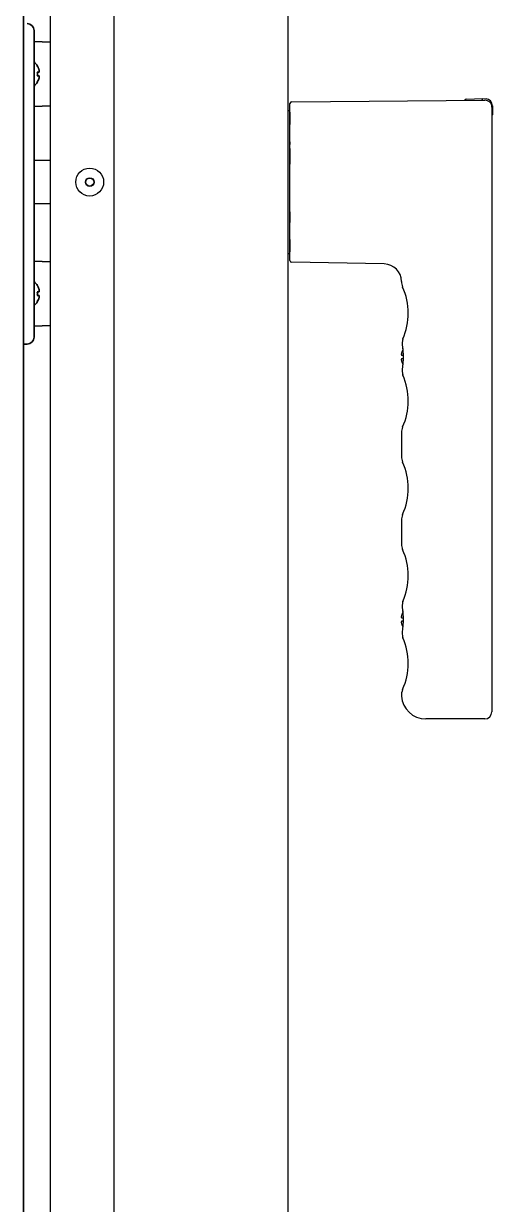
# Model space of a CAD drawing. Extents: x 5987 to 10491, y -672 to 3708.
# Drawn here: x 10356.3 to 10490.9, y 1609.6 to 1948.3 of the extents above; entities that cross this region are included whole.
import ezdxf

# ---------------------------------------------------------------- set-up
doc = ezdxf.new("R2010")
doc.units = 0
doc.header["$LTSCALE"] = 5
doc.layers.add('1', color=7, linetype='CONTINUOUS', true_color=0xffffff)
doc.layers.add('GEOM', color=7, linetype='CONTINUOUS')

msp = doc.modelspace()

# ---------------------------------------------------------------- linework, layer by layer
at = {"layer": '1', "color": 7, "linetype": 'Continuous', "lineweight": 35}
for p, q in [((10356.27, 2350.99), (10356.27, 1373.93)), ((10359.27, 1946.29), (10359.27, 1941.29)), ((10363.87, 1942.96), (10359.27, 1943.16)), ((10359.27, 1941.29), (10359.27, 1863.36)), ((10360.22, 1936.13), (10360.25, 1936.13)), ((10360.25, 1931.53), (10360.22, 1931.53)), ((10359.27, 1924.49), (10363.87, 1924.69)), ((10363.87, 1879.96), (10359.27, 1880.16)), ((10360.22, 1873.13), (10360.25, 1873.13)), ((10360.25, 1868.53), (10360.22, 1868.53)), ((10359.27, 1863.36), (10359.27, 1858.36)), ((10359.27, 1861.49), (10363.87, 1861.69)), ((10357.34, 1856.36), (10356.27, 1856.33))]:
    msp.add_line(p, q, dxfattribs=at)
for centre, radius, start, end in [((10357.27, 1946.29), 2, 0, 88), ((10356.15, 1933.63), 4.8, 31.3459, 49.4581), ((10356.47, 1933.83), 3.78, 0.0035, 7.6041), ((10356.15, 1934.03), 4.8, 310.5418, 328.6074), ((10356.47, 1933.83), 3.78, 352.3959, 359.9965), ((10356.15, 1870.63), 4.8, 31.3459, 49.4581), ((10356.47, 1870.83), 3.78, 0.0035, 7.6041), ((10356.47, 1870.83), 3.78, 352.3959, 359.9965), ((10356.15, 1871.03), 4.8, 310.5418, 328.6074), ((10357.27, 1858.36), 2, 272, 0)]:
    msp.add_arc(centre, radius, start, end, dxfattribs=at)
for points in [[(10360.77, 1934.83), (10360.75, 1934.88), (10360.73, 1934.99), (10360.67, 1935.15), (10360.62, 1935.31), (10360.56, 1935.46), (10360.49, 1935.62), (10360.42, 1935.77), (10360.33, 1935.94), (10360.26, 1936.06), (10360.22, 1936.13)], [(10360.77, 1934.33), (10360.77, 1934.35), (10360.78, 1934.4), (10360.78, 1934.47), (10360.78, 1934.54), (10360.78, 1934.61), (10360.78, 1934.68), (10360.78, 1934.75), (10360.77, 1934.8), (10360.77, 1934.83)], [(10360.77, 1933.33), (10360.75, 1933.33), (10360.73, 1933.33), (10360.67, 1933.33), (10360.62, 1933.33), (10360.56, 1933.33), (10360.49, 1933.33), (10360.42, 1933.33), (10360.33, 1933.33), (10360.26, 1933.33), (10360.22, 1933.33)], [(10360.77, 1932.83), (10360.77, 1932.85), (10360.78, 1932.9), (10360.78, 1932.98), (10360.78, 1933.05), (10360.78, 1933.12), (10360.78, 1933.19), (10360.78, 1933.26), (10360.77, 1933.3), (10360.77, 1933.33)], [(10360.77, 1871.83), (10360.75, 1871.88), (10360.73, 1871.99), (10360.67, 1872.15), (10360.62, 1872.31), (10360.56, 1872.46), (10360.49, 1872.62), (10360.42, 1872.77), (10360.33, 1872.94), (10360.26, 1873.06), (10360.22, 1873.13)], [(10360.77, 1870.33), (10360.75, 1870.33), (10360.73, 1870.33), (10360.67, 1870.33), (10360.62, 1870.33), (10360.56, 1870.33), (10360.49, 1870.33), (10360.42, 1870.33), (10360.33, 1870.33), (10360.26, 1870.33), (10360.22, 1870.33)], [(10360.77, 1871.33), (10360.77, 1871.35), (10360.78, 1871.4), (10360.78, 1871.47), (10360.78, 1871.54), (10360.78, 1871.61), (10360.78, 1871.68), (10360.78, 1871.75), (10360.77, 1871.8), (10360.77, 1871.83)], [(10360.77, 1869.83), (10360.77, 1869.85), (10360.78, 1869.9), (10360.78, 1869.98), (10360.78, 1870.05), (10360.78, 1870.12), (10360.78, 1870.19), (10360.78, 1870.26), (10360.77, 1870.3), (10360.77, 1870.33)]]:
    msp.add_open_spline(points, degree=3, dxfattribs=at)
for points in [[(10360.22, 1934.33), (10360.34, 1934.33), (10360.45, 1934.33), (10360.59, 1934.33), (10360.63, 1934.33), (10360.71, 1934.33), (10360.74, 1934.33), (10360.77, 1934.33)], [(10360.22, 1931.53), (10360.34, 1931.73), (10360.45, 1931.94), (10360.59, 1932.26), (10360.63, 1932.37), (10360.71, 1932.6), (10360.74, 1932.71), (10360.77, 1932.83)], [(10360.22, 1871.33), (10360.34, 1871.33), (10360.45, 1871.33), (10360.59, 1871.33), (10360.63, 1871.33), (10360.71, 1871.33), (10360.74, 1871.33), (10360.77, 1871.33)], [(10360.22, 1868.53), (10360.34, 1868.73), (10360.45, 1868.94), (10360.59, 1869.26), (10360.63, 1869.37), (10360.71, 1869.6), (10360.74, 1869.71), (10360.77, 1869.83)]]:
    msp.add_open_spline(points, degree=3, knots=[0, 0, 0, 0, 0.5, 0.5, 0.75, 0.75, 1, 1, 1, 1], dxfattribs=at)
at = {"layer": 'GEOM', "color": 7, "linetype": 'Continuous'}
for p, q in [((10382.27, 1400.58), (10382.27, 2405.08)), ((10432.27, 1400.58), (10432.27, 2405.08)), ((10363.87, 2373.08), (10363.87, 1447.06)), ((10432.77, 1880.32), (10432.77, 1925.33)), ((10433.27, 1925.83), (10488.76, 1926.31)), ((10483.41, 1926.66), (10488.17, 1926.83)), ((10488.17, 1926.83), (10489.1, 1926.75)), ((10490.77, 1924.31), (10490.77, 1750.83)), ((10490.92, 1924.75), (10490.92, 1922.12)), ((10432.77, 1922.85), (10432.77, 1919.36)), ((10432.77, 1914.39), (10432.77, 1913.61)), ((10432.77, 1912.44), (10432.77, 1907.94)), ((10363.87, 1909.03), (10359.27, 1909.03)), ((10363.87, 1896.63), (10359.27, 1896.63)), ((10432.77, 1894.28), (10432.77, 1891.26)), ((10432.77, 1886.32), (10432.77, 1882.8)), ((10459.86, 1879.35), (10433.26, 1879.82)), ((10465.15, 1857.68), (10465.14, 1857.64)), ((10465.14, 1857.64), (10465.14, 1857.63)), ((10465.18, 1857.74), (10465.15, 1857.68)), ((10465.18, 1857.75), (10465.17, 1857.74)), ((10465.21, 1857.83), (10465.18, 1857.77)), ((10465.18, 1857.77), (10465.18, 1857.74)), ((10464.78, 1853.13), (10465.27, 1853.13)), ((10465.03, 1856.1), (10465.03, 1856.1)), ((10465.19, 1854.68), (10465.18, 1854.67)), ((10465.19, 1854.68), (10465.18, 1854.67)), ((10465.27, 1853.13), (10465.27, 1852.63)), ((10465.27, 1852.13), (10464.78, 1852.13)), ((10465.18, 1850.58), (10465.19, 1850.57)), ((10465.18, 1850.58), (10465.19, 1850.57)), ((10465.03, 1849.15), (10465.03, 1849.15)), ((10465.14, 1847.62), (10465.18, 1847.48)), ((10465.18, 1847.5), (10465.18, 1847.48)), ((10465.21, 1847.42), (10465.18, 1847.48)), ((10464.77, 1830.91), (10464.77, 1824.14)), ((10464.77, 1805.81), (10464.77, 1799.04)), ((10465.15, 1782.38), (10465.14, 1782.33)), ((10465.18, 1782.45), (10465.15, 1782.38)), ((10465.21, 1782.53), (10465.18, 1782.47)), ((10465.18, 1782.47), (10465.18, 1782.44)), ((10465.03, 1780.8), (10465.03, 1780.8)), ((10465.19, 1779.38), (10465.18, 1779.37)), ((10465.19, 1779.38), (10465.18, 1779.37)), ((10464.78, 1777.83), (10465.27, 1777.83)), ((10465.27, 1776.83), (10464.78, 1776.83)), ((10465.18, 1775.28), (10465.19, 1775.27)), ((10465.18, 1775.28), (10465.19, 1775.27)), ((10465.27, 1777.83), (10465.27, 1777.33)), ((10465.03, 1773.85), (10465.03, 1773.85)), ((10465.14, 1772.32), (10465.18, 1772.18)), ((10465.18, 1772.2), (10465.18, 1772.18)), ((10465.21, 1772.12), (10465.18, 1772.18)), ((10488.77, 1748.83), (10471.77, 1748.83))]:
    msp.add_line(p, q, dxfattribs=at)
for points in [[(10464.77, 1874.34), (10464.8, 1873.89), (10464.96, 1873.13), (10465.14, 1872.67)], [(10465.14, 1857.63), (10465.06, 1857.34), (10464.99, 1856.7), (10465.03, 1856.1)], [(10465.03, 1856.1), (10465.12, 1855.44), (10465.22, 1854.39), (10465.27, 1853.24), (10465.27, 1852.05), (10465.22, 1850.89), (10465.12, 1849.84), (10465.03, 1849.15)], [(10465.12, 1855.43), (10465.12, 1855.41), (10465.16, 1854.94)], [(10465.03, 1849.15), (10464.99, 1848.58), (10465.06, 1847.93), (10465.14, 1847.62)], [(10465.06, 1847.92), (10465.06, 1847.91), (10465.14, 1847.62)], [(10465.14, 1832.58), (10464.96, 1832.13), (10464.8, 1831.37), (10464.77, 1830.91)], [(10464.77, 1824.14), (10464.8, 1823.69), (10464.96, 1822.93), (10465.14, 1822.47)], [(10465.14, 1807.48), (10464.96, 1807.03), (10464.8, 1806.27), (10464.77, 1805.81)], [(10464.77, 1799.04), (10464.8, 1798.59), (10464.96, 1797.83), (10465.14, 1797.37)], [(10465.14, 1782.33), (10465.06, 1782.04), (10464.99, 1781.4), (10465.03, 1780.8)], [(10465.03, 1780.8), (10465.12, 1780.14), (10465.22, 1779.09), (10465.27, 1777.94), (10465.27, 1776.75), (10465.22, 1775.59), (10465.12, 1774.54), (10465.03, 1773.85)], [(10465.12, 1780.13), (10465.12, 1780.11), (10465.16, 1779.64)], [(10465.03, 1773.85), (10464.99, 1773.28), (10465.06, 1772.63), (10465.14, 1772.32)], [(10465.06, 1772.62), (10465.06, 1772.61), (10465.14, 1772.32)]]:
    msp.add_lwpolyline(points, dxfattribs=at)
for radius in [4, 1.25, 1.15]:
    msp.add_circle((10375.27, 1902.83), radius, dxfattribs=at)
for centre, radius, start, end in [((10433.27, 1925.33), 0.5, 90.5, 180), ((10483.42, 1926.16), 0.5, 92, 167.7836), ((10488.77, 1924.31), 2, 0, 90.5), ((10488.92, 1924.75), 2, 0, 85), ((10432.27, 1922.85), 0.5, 0, 90.5), ((10490.67, 1922.12), 0.25, 294.0393, 0), ((10432.27, 1882.8), 0.5, 269.5, 0), ((10433.27, 1880.32), 0.5, 180, 269), ((10459.77, 1874.35), 5, 0, 89), ((10448.77, 1865.18), 18, 335.914, 24.6201), ((10454.76, 1860.95), 10.9, 342.3009, 342.491), ((10466.73, 1853.38), 1.97, 175.714, 176.9766), ((10466.72, 1853.38), 1.96, 176.9771, 178.0037), ((10466.71, 1853.38), 1.95, 178.0037, 179.0738), ((10466.71, 1853.38), 1.95, 179.0741, 180.1995), ((10466.71, 1853.38), 1.95, 180.1995, 181.1541), ((10466.72, 1853.38), 1.95, 181.1545, 182.3767), ((10466.72, 1853.38), 1.96, 182.3765, 183.2159), ((10466.73, 1853.38), 1.97, 183.2167, 184.6016), ((10466.77, 1853.37), 2.01, 172.7256, 174.8598), ((10466.74, 1853.37), 1.98, 174.8627, 175.7144), ((10466.75, 1853.38), 1.98, 184.6009, 185.2558), ((10466.77, 1853.38), 2.01, 185.2585, 187.2741), ((10469.27, 1852.48), 4.64, 163.6036, 165.6824), ((10469.3, 1852.47), 4.67, 162.6228, 163.6051), ((10469.32, 1852.47), 4.68, 161.535, 162.6227), ((10469.33, 1852.46), 4.7, 159.4813, 161.5344), ((10469.34, 1852.46), 4.72, 158.9977, 159.4819), ((10469.35, 1852.45), 4.72, 157.4524, 158.9975), ((10469.36, 1852.45), 4.73, 156.6826, 157.4526), ((10469.36, 1852.45), 4.73, 155.4278, 156.6825), ((10469.37, 1852.45), 4.74, 154.4598, 155.4278), ((10469.37, 1852.44), 4.74, 153.3188, 154.4598), ((10469.37, 1852.44), 4.75, 151.9926, 153.3187), ((10466.73, 1851.88), 1.97, 175.3984, 176.7833), ((10466.72, 1851.88), 1.96, 176.7841, 177.6235), ((10466.72, 1851.88), 1.96, 177.6234, 178.8455), ((10466.71, 1851.88), 1.95, 178.8459, 180.9258), ((10466.71, 1851.88), 1.95, 180.9261, 181.9964), ((10466.72, 1851.88), 1.96, 181.9964, 183.0228), ((10466.73, 1851.88), 1.97, 183.0233, 184.286), ((10466.77, 1851.87), 2.01, 172.7259, 174.7415), ((10466.75, 1851.87), 1.98, 174.7442, 175.3991), ((10466.74, 1851.88), 1.98, 184.2856, 185.1372), ((10466.77, 1851.88), 2.01, 185.1401, 187.2744), ((10469.27, 1852.77), 4.64, 194.3176, 196.3964), ((10469.3, 1852.78), 4.67, 196.3949, 197.3772), ((10469.32, 1852.79), 4.68, 197.3773, 198.465), ((10469.33, 1852.79), 4.7, 198.4656, 200.5187), ((10469.34, 1852.8), 4.72, 200.5181, 201.0023), ((10469.35, 1852.8), 4.72, 201.0025, 202.5476), ((10469.36, 1852.8), 4.73, 202.5474, 203.3174), ((10469.36, 1852.8), 4.73, 203.3175, 204.5722), ((10469.37, 1852.81), 4.74, 204.5722, 205.5402), ((10469.37, 1852.81), 4.74, 205.5402, 206.6812), ((10469.37, 1852.81), 4.75, 206.6813, 208.0074), ((10448.77, 1840.08), 18, 335.3799, 24.086), ((10448.77, 1814.98), 18, 335.3799, 24.6201), ((10448.77, 1789.88), 18, 335.914, 24.6201), ((10454.76, 1785.65), 10.9, 342.3009, 342.491), ((10469.27, 1777.18), 4.64, 163.6036, 165.6824), ((10469.3, 1777.17), 4.67, 162.6228, 163.6051), ((10469.32, 1777.17), 4.68, 161.535, 162.6227), ((10469.33, 1777.16), 4.7, 159.4813, 161.5344), ((10469.34, 1777.16), 4.72, 158.9977, 159.4819), ((10469.35, 1777.15), 4.72, 157.4524, 158.9975), ((10469.36, 1777.15), 4.73, 156.6826, 157.4526), ((10469.36, 1777.15), 4.73, 155.4278, 156.6825), ((10469.37, 1777.15), 4.74, 154.4598, 155.4278), ((10469.37, 1777.14), 4.74, 153.3188, 154.4598), ((10469.37, 1777.14), 4.75, 151.9926, 153.3187), ((10466.73, 1778.08), 1.97, 175.714, 176.9766), ((10466.72, 1778.08), 1.96, 176.9771, 178.0037), ((10466.71, 1778.08), 1.95, 178.0037, 179.0738), ((10466.71, 1778.08), 1.95, 179.0741, 180.1995), ((10466.71, 1778.08), 1.95, 180.1995, 181.1541), ((10466.72, 1778.08), 1.95, 181.1545, 182.3767), ((10466.72, 1778.08), 1.96, 182.3765, 183.2159), ((10466.73, 1778.08), 1.97, 183.2167, 184.6016), ((10466.73, 1776.58), 1.97, 175.3984, 176.7833), ((10466.72, 1776.58), 1.96, 176.7841, 177.6235), ((10466.72, 1776.58), 1.96, 177.6234, 178.8455), ((10466.71, 1776.58), 1.95, 178.8459, 180.9258), ((10466.71, 1776.58), 1.95, 180.9261, 181.9964), ((10466.72, 1776.58), 1.96, 181.9964, 183.0228), ((10466.73, 1776.58), 1.97, 183.0233, 184.286), ((10466.77, 1778.07), 2.01, 172.7256, 174.8598), ((10466.74, 1778.07), 1.98, 174.8627, 175.7144), ((10466.75, 1778.08), 1.98, 184.6009, 185.2558), ((10466.77, 1778.08), 2.01, 185.2585, 187.2741), ((10466.77, 1776.57), 2.01, 172.7259, 174.7415), ((10466.75, 1776.57), 1.98, 174.7442, 175.3991), ((10466.74, 1776.58), 1.98, 184.2856, 185.1372), ((10466.77, 1776.58), 2.01, 185.1401, 187.2744), ((10469.27, 1777.47), 4.64, 194.3176, 196.3964), ((10469.3, 1777.48), 4.67, 196.3949, 197.3772), ((10469.32, 1777.49), 4.68, 197.3773, 198.465), ((10469.33, 1777.49), 4.7, 198.4656, 200.5187), ((10469.34, 1777.5), 4.72, 200.5181, 201.0023), ((10469.35, 1777.5), 4.72, 201.0025, 202.5476), ((10469.36, 1777.5), 4.73, 202.5474, 203.3174), ((10469.36, 1777.5), 4.73, 203.3175, 204.5722), ((10469.37, 1777.51), 4.74, 204.5722, 205.5402), ((10469.37, 1777.51), 4.74, 205.5402, 206.6812), ((10469.37, 1777.51), 4.75, 206.6813, 208.0074), ((10448.77, 1764.78), 18, 335.4219, 24.086), ((10468.78, 1755.63), 4, 155.4219, 183.827), ((10471.77, 1755.83), 7, 183.8292, 270), ((10488.77, 1750.83), 2, 270, 360)]:
    msp.add_arc(centre, radius, start, end, dxfattribs=at)
msp.add_ellipse((10502.25, 1926.82), major_axis=(14.32, 0.5), ratio=0.034884, start_param=3.086547, end_param=3.140374, dxfattribs=at)
for points, knots in [([(10487.94, 1926.35), (10488, 1926.38), (10488.07, 1926.49), (10488.11, 1926.66), (10488.14, 1926.75), (10488.16, 1926.83), (10488.17, 1926.83)], [0, 0, 0, 0, 0.369599, 0.693162, 0.912705, 1, 1, 1, 1]), ([(10465.14, 1847.61), (10465.15, 1847.6), (10465.16, 1847.57), (10465.17, 1847.53), (10465.18, 1847.5)], [0, 0, 0, 0, 0.323523, 1, 1, 1, 1]), ([(10465.14, 1772.31), (10465.15, 1772.3), (10465.16, 1772.27), (10465.17, 1772.23), (10465.18, 1772.2)], [0, 0, 0, 0, 0.324057, 1, 1, 1, 1])]:
    msp.add_open_spline(points, degree=3, knots=knots, dxfattribs=at)

doc.saveas('drawing.dxf')
